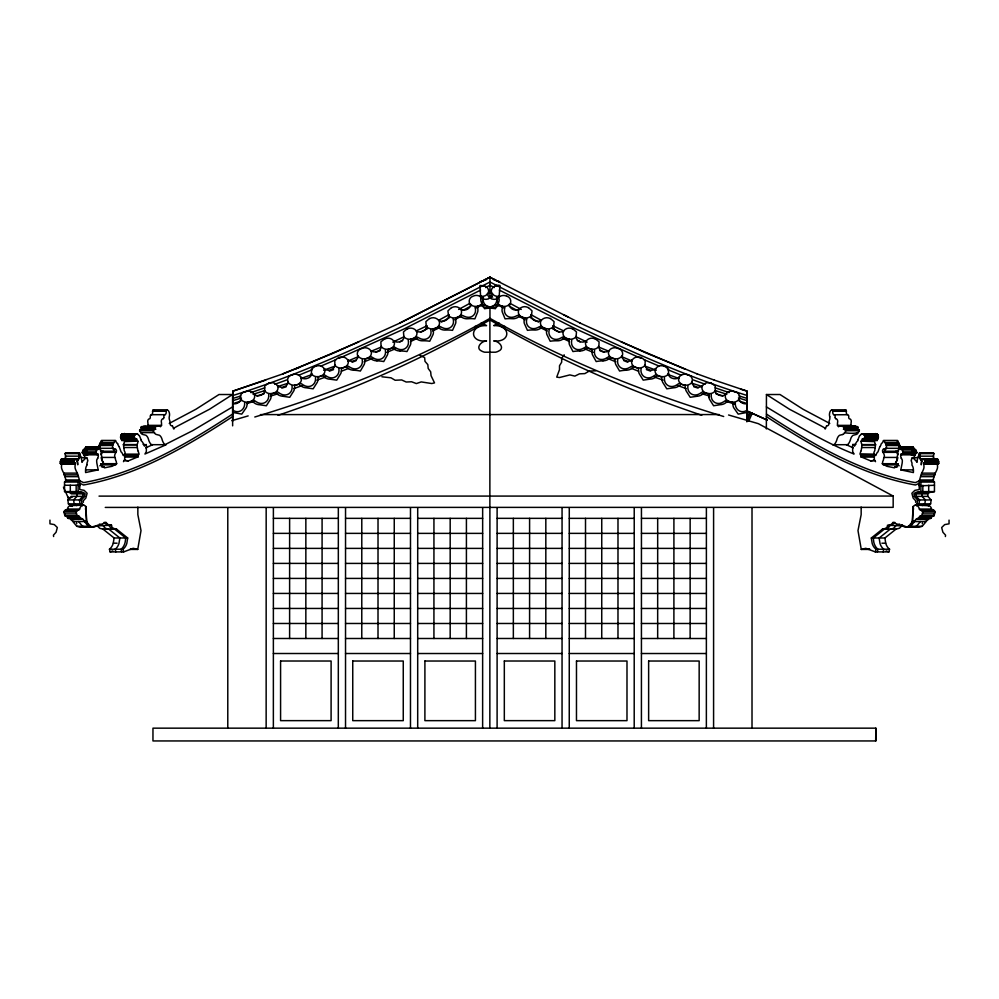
<?xml version="1.0" encoding="UTF-8"?>
<svg xmlns="http://www.w3.org/2000/svg" width="999" height="999" viewBox="0 0 999 999"><rect width="100%" height="100%" fill="white"/><g stroke="black" fill="none" stroke-linecap="round" stroke-linejoin="round"><path stroke-width="1.5" d="M137.85 507.105L137.85 514.635L141.009 530.606L137.725 549.425L129.92 549.413M266.146 728.146L266.171 507.679M273.364 728.146L273.389 507.654M289.61 638.486L289.623 518.344M305.844 638.498L305.856 518.344M322.078 638.498L322.09 518.356M338.311 728.159L338.336 507.654M345.529 728.159L345.542 507.654M361.775 638.498L361.788 518.356M378.009 638.498L378.022 518.356M394.243 638.498L394.255 518.356M410.477 728.159L410.489 507.667M417.694 728.159L417.707 507.667M433.928 638.498L433.941 518.356M450.174 638.498L450.174 518.356M466.408 638.511L466.421 518.356M482.629 728.171L482.654 507.667M489.847 728.171L489.897 507.679M497.102 728.146L497.115 507.654M513.349 638.486L513.349 518.344M529.582 638.498L529.595 518.344M545.816 638.498L545.829 518.356M562.05 728.159L562.062 507.654M569.255 728.159L569.28 507.654M585.501 638.498L585.514 518.356M601.735 638.498L601.748 518.356M617.981 638.498L617.994 518.356M634.203 728.159L634.228 507.667M641.42 728.159L641.445 507.667M657.667 638.498L657.679 518.356M673.9 638.498L673.913 518.356M690.134 638.511L690.147 518.356M706.368 728.171L706.393 507.667M713.586 728.171L713.598 507.692M747.04 421.628L747.04 391.121L714.223 380.082M739.135 401.049L747.152 403.584L747.165 412.387A10.14 10.14 0 0 1 744.892 412.849L738.199 414.11L733.815 407.867A6.356 6.356 0 0 1 733.029 405.519L732.617 402.535L729.307 401.536A7.005 7.005 0 0 1 728.308 401.074L726.46 402.197A9.241 9.241 0 0 1 720.366 404.682L713.611 405.769L709.565 399.363A6.269 6.269 0 0 1 708.903 396.99M861.163 507.117L861.163 514.647L857.991 530.619L861.275 549.438L869.08 549.425M766.358 428.933L766.445 394.53L780.007 394.518L803.084 409.265L829.769 423.426M895.978 466.783A2.76 1.961 90 0 0 894.904 466.72L894.742 466.87A1.898 1.336 90 0 0 894.629 467.857L886.825 466.296L882.317 463.698A4.558 3.222 90 0 0 882.654 461.875A4.446 3.147 90 0 1 883.253 460.452A3.721 2.635 90 0 0 883.566 458.841L884.053 457.43A3.322 2.348 90 0 0 884.377 455.644A6.419 4.545 90 0 0 882.941 452.347M899.187 465.821L896.041 463.698L882.317 463.698M928.071 505.581L930.606 503.871L931.143 499.95L917.582 499.95L914.335 496.403L914.16 493.868L915.484 492.582L920.878 491.62L920.916 482.055L919.267 480.869L915.346 482.629C860.838 472.814 812.274 443.906 766.47 414.11M922.851 485.277L922.826 491.62L917.432 492.582L916.108 493.868L916.295 496.403L919.53 499.95L918.993 503.871L916.458 505.581M928.708 485.277L928.683 491.608L923.288 492.582L921.965 493.868L922.139 496.391L925.386 499.95L924.849 503.871L922.302 505.581M915.484 492.582L929.045 492.569L934.44 491.608L934.477 482.055L932.766 480.856L919.267 480.869L919.242 489.572L914.884 490.347L911.875 493.269L913.136 498.014L915.783 500.899L915.584 502.285M949.05 520.117L949.038 523.826L944.679 524.612L941.657 527.534L942.919 532.267L945.566 535.164L945.379 536.55M232.642 425.849L232.567 394.518L219.006 394.518L195.916 409.253L169.243 423.414M74.65 463.898L60.315 463.399A3.222 2.273 -90 0 1 60.315 461.85L61.176 459.34L76.973 459.64A1.286 0.912 -90 0 1 77.135 461.126L77.735 464.797L77.635 462.15A1.374 0.974 -90 0 1 77.41 461.426M74.363 463.948L73.876 463.399A3.222 2.273 -90 0 1 73.876 461.863L74.738 459.34L76.311 459.128M136.638 438.861L137.912 441.633A5.707 4.033 -90 0 1 137.05 444.592L137.387 447.939A7.305 5.17 -90 0 1 137.725 450.337L137.775 450.624M347.802 359.865A5.132 5.132 0 0 1 345.529 366.658L345.492 366.783A6.906 6.906 0 0 1 344.505 367.257L341.546 368.319L341.321 371.316A6.256 6.256 0 0 1 340.696 373.701L336.75 380.132L329.982 379.195A9.278 9.278 0 0 1 323.813 376.735M862.512 438.811A1.548 1.086 90 0 1 863.323 439.023L863.286 439.26A1.898 1.349 90 0 0 863.074 440.184L863.648 440.522L864.235 438.436L877.796 438.436L878.346 435.726L877.309 433.991L861.525 434.066L859.59 435.789M879.707 447.015L878.258 451.036A2.173 1.536 90 0 1 877.247 452.485L876.223 454.258M80.132 454.17A2.01 1.424 -90 0 0 79.833 453.321L65.709 452.984L65.072 453.871A5.07 3.584 -90 0 0 65.472 455.469L65.559 456.156A3.322 2.348 -90 0 0 65.41 456.905L64.735 460.114M79.52 452.997L78.634 453.883A5.07 3.584 -90 0 0 79.033 455.469L79.121 456.168A3.322 2.348 -90 0 0 78.971 456.905L78.933 457.18M82.03 462.125L82.03 461.925A3.696 2.61 -90 0 0 81.718 460.152L81.556 459.478A4.933 3.484 -90 0 0 81.069 457.242A9.59 6.781 -90 0 0 80.107 455.207L80.157 454.982M98.252 449.375L84.028 449.338A1.923 1.361 -90 0 0 83.292 449.925A2.148 1.511 -90 0 0 82.929 450.899L82.717 451.286A1.948 1.374 -90 0 0 82.368 452.185L83.766 454.995L84.553 454.22M78.896 457.455L78.909 458.179A1.698 1.199 -90 0 0 78.896 458.703L78.097 460.102M475.049 307.38C477.397 314.285 471.166 319.605 464.423 316.358A6.518 6.518 0 0 1 463.336 315.809L461.038 314.96M63.449 487.162L68.656 498.738L67.857 496.878M77.398 461.263L77.947 460.139M656.143 376.735A9.278 9.278 0 0 1 649.974 379.133L643.206 380.132L639.248 373.701A6.256 6.256 0 0 1 638.623 371.316L638.411 368.319L635.451 367.257A6.906 6.906 0 0 1 634.465 366.77L634.39 366.733A5.132 5.132 0 0 1 632.155 359.865M934.265 460.127L933.59 456.918A3.322 2.348 90 0 0 933.453 456.168L933.528 455.482A5.07 3.584 90 0 0 933.94 453.883L933.303 452.997L919.167 453.334A2.01 1.424 90 0 0 918.868 454.183M907.454 527.235L910.626 526.273L912.574 521.553L913.236 506.443L917.032 503.871L930.606 503.871M861.525 434.066L874.812 433.766M875.087 434.066L877.134 434.028M916.67 452.984L916.632 452.197A1.948 1.374 90 0 0 916.295 451.298L916.071 450.924A2.148 1.511 90 0 0 915.708 449.937A1.923 1.361 90 0 0 914.984 449.35L900.748 449.388A2.035 1.436 90 0 1 902.497 450.924L902.596 451.136A1.923 1.361 90 0 1 903.021 451.948A2.135 1.511 90 0 1 903.108 452.997L901.485 454.97L900.886 454.233L915.346 454.133L916.67 452.984L903.108 452.997M136.488 438.798A1.548 1.086 -90 0 0 135.677 439.011L135.714 439.248A1.898 1.349 -90 0 1 135.926 440.172L135.352 440.509L134.765 438.424L121.204 438.424L120.554 437.175L121.141 435.364L134.84 435.202L134.99 434.178M134.765 438.424L134.191 436.101M876.26 454.495L875.898 455.407L875.087 455.144A7.193 5.082 90 0 1 874.425 454.383L874.175 454.195A2.023 1.436 90 0 0 874.025 455.806M123.014 549.213A12.325 8.716 -90 0 0 126.786 543.568L127.685 537.986L116.608 529.17L113.411 528.371L111.638 526.685A1.811 1.286 -90 0 1 111.501 525.849L111.563 525.224L97.939 525.849A1.811 1.286 -90 0 0 98.077 526.685L99.838 528.359L103.047 529.17L114.111 537.986L113.187 543.543A12.325 8.716 -90 0 1 109.453 549.213L110.115 551.898L123.676 551.898L133.217 548.301L137.725 549.425M914.46 454.233L915.109 454.995L915.346 454.133M861.275 549.438L865.783 548.314L875.324 551.91L875.986 549.225A12.325 8.716 90 0 1 872.214 543.581L871.315 537.999L882.392 529.183L885.589 528.384L887.362 526.698A1.811 1.286 90 0 0 887.499 525.861L891.57 524.25L892.969 522.489L905.506 527.235L919.068 527.235L922.239 526.273L926.198 521.528L912.212 521.578L913.236 506.443L913.498 509.453M163.824 417.607L163.936 415.684M453.121 318.881C455.207 325.849 448.826 330.994 442.17 327.585A6.431 6.431 0 0 1 441.108 326.998L438.836 326.086M72.203 506.418L68.394 503.858L67.857 499.925L81.419 499.937L84.665 496.391L84.853 493.856L83.516 492.569L78.122 491.595L64.56 491.595L64.523 482.042L66.234 480.844L79.733 480.856L83.666 482.617C138.162 472.802 186.726 443.906 232.542 414.098M842.644 434.49A3.934 2.772 90 0 0 844.18 433.379L844.542 432.642A2.51 1.773 90 0 0 845.529 431.468L845.866 430.132L844.679 429.558A5.107 3.609 90 0 0 843.83 429.108L843.643 428.359A1.424 0.999 90 0 0 844.118 428.171M844.542 432.642C846.665 433.279 862.799 434.652 858.253 429.558A5.107 3.621 90 0 0 857.617 429.195L843.83 429.108M138.324 455.057L138.024 456.818L124.45 456.818L125.25 453.821A5.27 3.721 -90 0 0 124.363 450.899L124.151 450.324A7.305 5.17 -90 0 0 123.826 447.927L123.476 444.58A5.707 4.033 -90 0 0 124.338 441.633L137.937 441.108M124.875 454.97L138.449 454.97L138.811 453.833A5.27 3.721 -90 0 0 137.924 450.899M937.199 462.962L937.487 465.821A4.758 3.372 90 0 1 937.025 469.38A20.517 14.51 90 0 1 935.214 473.139L932.766 480.856M122.777 454.245L121.766 452.472A2.173 1.536 -90 0 1 120.754 451.024L119.293 447.003M861.225 450.636L861.275 450.349A7.305 5.17 90 0 1 861.613 447.952L861.962 444.592A5.707 4.033 90 0 1 861.101 441.645L862.362 438.861M860.676 455.069L860.988 456.83L874.55 456.83L873.763 453.833A5.27 3.721 90 0 1 874.637 450.911L874.849 450.337A7.305 5.17 90 0 1 875.174 447.939L875.524 444.592A5.707 4.033 90 0 1 874.662 441.645L861.063 441.121M85.502 509.44L85.764 506.418L81.968 503.858L68.394 503.858M924.35 463.911L925.124 463.411A3.222 2.273 90 0 0 925.124 461.875L924.262 459.353L922.04 459.652A1.286 0.912 90 0 0 921.877 461.138L921.278 464.81L921.365 462.162A1.374 0.974 90 0 0 921.59 461.438M924.637 463.961L938.685 463.411A3.222 2.273 90 0 0 938.698 461.875L937.824 459.353L922.689 459.153M117.532 443.544A9.028 6.381 -90 0 1 116.309 442.307L115.659 440.547L114.922 440.684A4.433 3.134 -90 0 0 114.336 442.445A3.147 2.223 -90 0 0 113.362 443.419L112.712 445.454L99.188 445.542L99.8 443.419A3.147 2.223 -90 0 1 100.774 442.445A4.433 3.134 -90 0 1 101.349 440.671L102.422 441.308M122.115 438.998L122.153 439.235A1.898 1.349 -90 0 1 122.353 440.172L121.791 440.497L121.204 438.424M430.769 329.807C432.579 336.838 426.049 341.795 419.493 338.224A6.344 6.344 0 0 1 418.456 337.612L416.221 336.638M496.528 297.265C498.289 304.308 491.733 309.228 485.202 305.619A6.319 6.319 0 0 1 484.153 305.007L481.93 304.021M876.885 439.011L876.86 439.248A1.898 1.349 90 0 0 876.647 440.184L877.209 440.509L877.796 438.436M924.038 463.461L923.725 462.799L923.913 465.821A4.758 3.372 90 0 1 923.463 469.38A20.517 14.51 90 0 1 921.64 473.139L919.267 480.869M920.067 457.205L920.029 456.918A3.322 2.348 90 0 0 919.879 456.181L919.967 455.482A5.07 3.584 90 0 0 920.366 453.896L919.48 453.009M874.187 459.29L874.4 458.291M408.229 340.135C409.902 347.19 403.309 352.06 396.803 348.401A6.294 6.294 0 0 1 395.766 347.777L393.556 346.778M864.235 438.436L864.572 437.487L878.483 436.95M84.028 449.325A1.961 1.386 -90 0 1 84.59 449.338L84.728 449.063A1.586 1.124 -90 0 1 84.903 448.526L84.99 448.376A1.424 1.011 -90 0 1 85.34 448.052L85.939 447.827A2.535 1.798 -90 0 1 86.076 446.803L99.6 446.94A2.572 1.811 -90 0 0 99.513 447.977L85.34 448.052M917.032 503.871L917.582 499.95M922.302 523.838L922.502 522.452M912.487 521.603A8.729 6.169 90 0 0 916.083 519.33A3.671 2.597 90 0 1 917.906 518.518L920.067 516.183L921.627 515.959L922.764 512.062L921.553 510.289A2.96 2.098 90 0 1 919.38 509.078A4.87 3.447 90 0 0 916.57 505.619M920.067 516.183L933.828 515.959L934.964 512.062L933.753 510.289A2.96 2.098 90 0 1 931.58 509.065A4.87 3.447 90 0 0 928.77 505.606M61.801 462.949L61.526 465.809A4.758 3.372 -90 0 0 61.975 469.368A20.517 14.51 -90 0 0 63.786 473.126L66.234 480.844M74.962 463.449L75.275 462.787L75.087 465.809A4.758 3.372 -90 0 0 75.537 469.368A20.517 14.51 -90 0 0 77.36 473.126L79.733 480.856L79.758 489.56L84.116 490.334L87.125 493.256L85.864 498.002L83.217 500.886L83.416 502.272M385.364 350.174C386.8 357.255 380.095 361.975 373.676 358.179A6.219 6.219 0 0 1 372.664 357.53L370.479 356.481M83.666 454.108L98.114 454.22L97.34 454.995L96.541 453.196L82.767 453.184M139.41 435.776L137.475 434.053L121.691 433.978L121.141 435.364M911.475 461.638A3.509 2.485 90 0 1 912 464.273L911.975 464.572A1.249 0.887 90 0 0 912 465.172L912.574 466.158A6.231 4.408 90 0 1 913.261 468.269A13.349 9.441 90 0 1 913.386 472.564L900.811 469.88L901.897 464.473A11.713 8.279 90 0 0 902.322 460.377A3.709 2.622 90 0 0 901.385 458.416M362.25 359.69C363.511 366.795 356.718 371.391 350.374 367.495A6.156 6.156 0 0 1 349.375 366.833L347.227 365.746M900.374 446.99L899.812 445.566L886.3 445.467L885.638 443.431A3.147 2.223 90 0 0 884.664 442.457A4.433 3.134 90 0 0 884.09 440.684L883.341 440.559L882.704 442.32A9.028 6.381 90 0 1 881.468 443.556A3.534 2.498 90 0 0 880.781 445.354L879.732 446.828M338.911 368.806C339.997 375.924 333.129 380.407 326.848 376.398A6.094 6.094 0 0 1 325.861 375.724L323.738 374.6M843.418 429.308L856.992 429.308L857.442 428.309A1.486 1.049 90 0 0 857.841 428.009L857.504 426.91L842.132 426.386A9.091 6.431 90 0 0 840.134 426.136A1.936 1.374 90 0 0 839.397 426.086L839.123 426.211A2.285 1.623 90 0 0 838.573 426.773L837.487 425.374A10.402 7.355 90 0 1 837.599 422.377A2.81 1.986 90 0 0 837.387 419.942L837.162 419.568A2.273 1.611 90 0 0 836.5 419.006L835.676 418.718M134.178 435.889L134.84 435.202M268.669 394.455C269.643 401.586 262.737 406.006 256.493 401.923A6.056 6.056 0 0 1 255.519 401.236L253.409 400.087M270.916 394.842L271.054 396.99A6.269 6.269 0 0 1 270.392 399.363L266.346 405.769L259.59 404.757A9.241 9.241 0 0 1 253.459 402.235L251.636 401.074A7.005 7.005 0 0 1 250.637 401.523L249.088 401.973A7.63 7.63 0 0 1 247.665 402.235L246.915 405.519A6.356 6.356 0 0 1 246.129 407.867L241.758 414.11L235.065 412.849A10.14 10.14 0 0 1 232.779 412.387M292.07 385.989C293.044 393.107 286.126 397.527 279.895 393.456A6.056 6.056 0 0 1 278.921 392.769L276.81 391.62M315.472 377.522C316.446 384.64 309.528 389.061 303.296 384.99A6.056 6.056 0 0 1 302.322 384.29L300.212 383.154M154.882 428.159A1.424 0.999 -90 0 0 155.369 428.346L155.582 429.308L142.02 429.295L141.558 428.296A1.486 1.049 -90 0 1 141.159 427.997L141.496 426.898L156.868 426.373A9.091 6.431 -90 0 1 158.878 426.123A1.936 1.374 -90 0 1 159.603 426.073L159.877 426.198A2.285 1.623 -90 0 1 160.427 426.76L161.513 425.374A10.402 7.355 -90 0 0 161.413 422.365A2.81 1.986 -90 0 1 161.613 419.93L161.838 419.555A2.273 1.611 -90 0 1 162.5 418.993L163.324 418.718M141.159 427.997L154.733 427.997L155.057 426.898M141.084 440.059L141.196 440.784A9.54 6.743 -90 0 1 142.233 441.77L143.644 443.981A10.852 7.68 -90 0 1 144.443 446.141L144.88 445.342A2.535 1.798 -90 0 1 145.629 444.805L143.094 444.418M877.272 551.91L877.934 549.225A12.45 8.804 90 0 1 873.813 542.32L873.276 537.999L884.34 529.183L887.549 528.384L889.31 526.698A1.811 1.286 90 0 0 889.447 525.861L894.53 523.201M883.128 551.91L883.79 549.225A12.325 8.716 90 0 1 880.032 543.581L879.132 537.999L890.196 529.183L893.393 528.384L895.166 526.698A1.811 1.286 90 0 0 895.304 525.861L899.624 524.063M875.324 551.91L888.885 551.91L889.547 549.225A12.325 8.716 90 0 1 885.788 543.581L884.889 537.999L895.953 529.183L899.487 528.209L900.923 526.698A1.811 1.286 90 0 0 901.061 525.861L887.437 525.237M917.282 460.164L917.444 459.503A4.933 3.484 90 0 1 917.944 457.255A9.59 6.781 90 0 1 918.893 455.219L918.855 454.995M859.49 435.901L857.916 439.772M244.668 402.897C245.192 409.54 238.798 414.298 232.779 410.177M141.496 426.898L156.868 426.373M163.799 417.819L163.499 418.531M270.916 394.842L271.628 393.693L274.038 393.057A7.005 7.005 0 0 0 275.037 392.607L276.898 393.718M100.412 450.661A3.197 2.26 -90 0 0 100.961 451.236L114.523 451.236A8.766 6.206 -90 0 0 114.373 449.375L114.373 448.876A1.961 1.386 -90 0 1 116.084 449.775L116.184 449.937A1.623 1.149 -90 0 1 116.521 451.011L116.059 452.335A6.419 4.545 -90 0 0 114.635 455.631A3.322 2.348 -90 0 0 114.947 457.417L115.434 458.828A3.721 2.635 -90 0 0 115.759 460.439A4.446 3.147 -90 0 1 116.346 461.863A4.558 3.222 -90 0 0 116.683 463.686L102.959 463.686L99.813 465.809M843.943 426.91L844.28 428.009L857.841 428.009M864.672 437.462L864.809 436.113M86.513 521.59A8.729 6.169 -90 0 1 82.917 519.318A3.671 2.597 -90 0 0 81.094 518.506L78.933 516.158L65.172 515.946L64.036 512.05L65.247 510.277A2.96 2.098 -90 0 0 67.42 509.053A4.87 3.447 -90 0 1 70.23 505.594M78.933 516.158L77.373 515.946L76.511 513.911L76.236 512.05L77.447 510.277A2.96 2.098 -90 0 0 79.62 509.065A4.87 3.447 -90 0 1 82.43 505.606M101.236 454.87A6.419 4.545 -90 0 1 102.497 452.322L102.959 450.999M87.825 454.882L84.141 454.545M899.812 445.566L899.262 444.093L885.701 444.105M96.229 453.209L95.892 452.984A2.135 1.511 -90 0 1 95.979 451.935A1.923 1.361 -90 0 1 96.404 451.123L96.503 450.911A2.035 1.436 -90 0 1 98.264 449.313M924.687 521.603A8.729 6.169 90 0 0 928.283 519.33A3.671 2.597 90 0 1 930.106 518.518L932.267 516.171M746.728 418.544L749.6 412.137L767.294 420.055M746.777 421.628L750.811 412.649M748.775 420.966L752.235 413.274M668.518 373.514L668.431 368.993L664.323 366.071M691.92 381.993L692.419 379.183L690.908 376.261M715.309 390.459L715.234 385.939L711.113 383.004M387.799 349.887L387.899 352.597A6.194 6.194 0 0 1 387.387 354.995L383.753 361.563A34.94 34.94 0 0 0 376.948 360.864M89.685 447.964L85.939 447.827M151.673 414.71A2.647 1.873 -90 0 0 152.522 411.288L153.259 409.815L166.833 409.815A4.208 2.972 -90 0 1 168.619 411.089A5.382 3.796 -90 0 1 169.293 416.633A4.308 3.047 -90 0 0 169.443 419.73A5.744 4.058 -90 0 1 170.005 423.064A5.732 4.058 -90 0 0 170.404 424.95A2.972 2.098 -90 0 0 172.253 425.736M164.136 415.284L164.46 414.91A1.686 1.199 -90 0 1 165.097 414.697A2.635 1.861 -90 0 0 166.084 411.288L166.833 409.815M145.717 447.864L152.647 444.717L151.386 444.68A10.589 7.492 -90 0 1 149.55 442.17A11.214 7.93 -90 0 1 148.514 439.435A7.542 5.332 -90 0 0 145.929 435.264L142.795 434.465A3.934 2.772 -90 0 1 141.259 433.366L139.623 430.706L140.759 429.545A5.107 3.621 -90 0 1 141.383 429.183L155.582 429.308M232.592 406.905L192.682 430.656L164.947 444.692A10.589 7.492 -90 0 1 163.112 442.17A11.214 7.93 -90 0 1 162.075 439.448A7.542 5.332 -90 0 0 159.49 435.277L156.356 434.465A3.934 2.772 -90 0 1 154.82 433.366L154.458 432.629A2.51 1.773 -90 0 1 153.471 431.456L153.134 430.119L154.321 429.545A5.107 3.609 -90 0 1 155.17 429.108M645.129 364.847L645.117 360.327L641.046 357.355M387.799 349.887L390.934 348.401A6.768 6.768 0 0 0 391.883 347.877L391.958 347.827A5.082 5.082 0 0 0 393.781 340.896M147.565 426.123L147.952 425.362A10.402 7.355 -90 0 0 147.84 422.365A2.81 1.986 -90 0 1 148.052 419.917L148.277 419.555A2.273 1.598 -90 0 1 149.038 418.943L149.226 418.918A1.424 1.011 -90 0 0 149.925 418.519L150.15 418.106A1.761 1.249 -90 0 0 150.275 417.17L150.25 416.158A1.961 1.386 -90 0 1 150.624 415.184A1.698 1.199 -90 0 1 151.448 414.697L151.648 414.647M400.162 351.011A35.027 35.027 0 0 1 406.98 351.561L410.414 344.917A6.156 6.156 0 0 0 410.839 342.507L410.814 339.498L413.623 338.299A6.718 6.718 0 0 0 414.573 337.762L416.546 338.736M84.565 458.891L84.153 459.752A1.511 1.074 -90 0 1 83.616 460.152L82.03 461.925M896.777 440.796L897.651 440.684A4.433 3.134 90 0 1 898.238 442.457A3.147 2.223 90 0 1 899.2 443.431L899.262 444.093M576.123 336.426L576.473 331.905L572.664 328.708M553.658 326.149L554.095 321.641L550.337 318.394M124.201 433.753L124.9 433.566L121.866 434.016M531.443 315.347L532.042 310.851L528.409 307.505M499.587 296.228L498.801 297.477L499.163 299.613A6.144 6.144 0 0 1 498.763 302.035L495.417 308.703A35.065 35.065 0 0 0 488.586 308.204A9.503 9.503 0 0 1 482.205 306.156L480.269 305.145A6.731 6.731 0 0 1 479.32 305.669L479.158 305.731A7.243 7.243 0 0 1 477.822 306.231L477.872 309.578A6.094 6.094 0 0 1 477.659 312L474.875 318.856A35.165 35.165 0 0 0 468.007 318.743A9.678 9.678 0 0 1 461.488 317.058M855.918 444.43L852.784 444.592A2.485 1.761 90 0 0 852.622 445.779L852.671 451.573L854.058 454.033C823.126 441.77 794.779 424.088 766.408 406.918M912.599 447.327A3.971 2.81 90 0 1 912.811 446.978L899.4 446.953A2.572 1.811 90 0 1 899.5 447.989L913.673 448.064A1.424 1.011 90 0 1 914.01 448.389M564.185 354.807L561.675 358.316L561.675 362.15L559.502 365.759L559.515 369.593L556.73 377.123L559.515 377.522L569.867 374.912L574.875 376.099L579.457 373.851L584.84 373.601L589.16 371.104L595.679 370.804M112.712 445.454L112.462 447.452A5.607 3.959 -90 0 0 113.287 448.301A4.046 2.86 -90 0 0 113.399 449.338M905.506 527.235L908.678 526.286L912.574 521.553M910.626 526.273L914.584 521.528M920.441 521.528L916.483 526.273L913.311 527.235M384.777 338.723L380.869 341.845L381.069 346.353A6.931 6.931 0 0 0 388.211 349.101M124.6 433.891L137.475 434.053M116.683 463.686L112.175 466.283L104.371 467.844A1.898 1.336 -90 0 0 104.258 466.858L104.096 466.708A2.76 1.961 -90 0 0 103.022 466.77A5.657 3.996 -90 0 1 100.911 464.585L101.124 463.886A13.961 9.865 -90 0 0 102.909 464.06L103.671 463.436A8.179 5.782 -90 0 0 101.923 460.601L101.361 458.404A4.271 3.022 -90 0 0 101.623 456.118A6.718 4.745 -90 0 0 100.862 453.558A2.922 2.06 -90 0 0 100.499 449.725A3.971 2.81 -90 0 0 99.75 446.965L99.6 446.94M362.075 348.464A7.005 7.005 0 0 1 370.829 350.624A5.107 5.107 0 0 1 368.818 357.442L368.781 357.555A6.843 6.843 0 0 1 367.807 358.042L364.872 359.153L364.722 362.162A6.219 6.219 0 0 1 364.16 364.548L360.364 371.054A34.853 34.853 0 0 0 353.584 370.229M84.64 458.778L84.815 458.616A5.22 3.684 -90 0 1 85.889 458.504L86.226 458.391A1.436 1.011 -90 0 0 86.676 457.779M67.857 499.925L70.292 497.265M289.048 376.261L287.537 379.183L288.037 381.993M856.63 432.754L858.104 432.642L857.754 433.379A3.934 2.772 90 0 1 856.205 434.49L853.084 435.302A7.542 5.332 90 0 0 850.511 439.46A11.214 7.93 90 0 1 849.45 442.182A10.589 7.492 90 0 1 847.614 444.705L846.353 444.73L853.283 447.877M99.188 445.542L98.626 446.965M451.635 307.68A7.118 7.118 0 0 1 460.601 309.141A5.02 5.02 0 0 1 459.54 316.109L459.465 316.159A6.531 6.531 0 0 1 458.566 316.745L455.669 318.144L455.856 321.141A6.119 6.119 0 0 1 455.569 323.564L452.522 330.344A35.14 35.14 0 0 0 445.666 330.057A9.603 9.603 0 0 1 439.21 328.196M914.16 493.868L927.721 493.868L929.045 492.569M703.059 393.718L704.919 392.607A7.005 7.005 0 0 0 705.918 393.057L706.917 393.369A7.567 7.567 0 0 0 708.328 393.693L709.028 394.842M438.711 320.217A5.045 5.045 0 0 1 437.287 327.185L437.225 327.26A6.618 6.618 0 0 1 436.301 327.809L433.341 329.146L433.416 332.143A6.144 6.144 0 0 1 433.029 334.565L429.732 341.246A35.077 35.077 0 0 0 422.902 340.796A9.528 9.528 0 0 1 416.508 338.773M289.048 376.261L292.232 374.538M656.106 376.698L657.979 375.599A6.968 6.968 0 0 0 658.965 376.061L660.114 376.423A7.567 7.567 0 0 0 661.525 376.748L662.1 380.057A6.269 6.269 0 0 0 662.762 382.43L666.808 388.823L673.563 387.812A9.241 9.241 0 0 0 679.695 385.289L681.518 384.128A7.005 7.005 0 0 0 682.517 384.59L683.516 384.902A7.567 7.567 0 0 0 684.927 385.214L685.501 388.524A6.269 6.269 0 0 0 686.163 390.896L690.209 397.29L696.965 396.278M632.567 367.844L634.465 366.77M563.411 338.736L565.384 337.762A6.718 6.718 0 0 0 566.333 338.299L567.469 338.761A7.418 7.418 0 0 0 568.856 339.173L569.118 342.507A6.156 6.156 0 0 0 569.542 344.917L572.964 351.561A35.027 35.027 0 0 1 579.795 351.011M323.851 376.698L321.978 375.599A6.968 6.968 0 0 1 320.979 376.061L318.107 377.06L317.844 380.057A6.269 6.269 0 0 1 317.183 382.43L313.137 388.823L306.393 387.812A9.241 9.241 0 0 1 300.249 385.289L298.439 384.14A7.005 7.005 0 0 1 297.44 384.59L294.705 385.527L294.455 388.524A6.269 6.269 0 0 1 293.781 390.896L289.735 397.29L282.992 396.278M936.25 459.14L935.601 459.64A1.286 0.912 90 0 0 935.401 460.102M499.2 323.089L493.743 325.612C511.201 324.925 511.051 342.919 493.743 340.909C499.188 341.059 505.506 348.426 498.226 351.286A11.051 11.051 0 0 1 495.529 352.21L484.777 352.21A11.051 11.051 0 0 1 482.08 351.286C474.8 348.426 481.118 341.059 486.563 340.909C469.255 342.919 469.118 324.925 486.563 325.612L481.118 323.089M540.721 328.172L542.145 327.247M64.523 482.042L78.084 482.042L79.733 480.856M232.567 394.518L209.478 409.265L177.635 426.011L174.276 427.909L173.876 429.046A2.273 1.611 -90 0 1 173.414 428.359L172.627 426.148A2.897 2.048 -90 0 0 172.253 425.711M232.617 416.595C186.751 446.416 138.087 475.224 83.529 484.99L79.92 483.341M862.287 433.966L863.935 434.09M852.609 426.261L852.959 426.086A1.936 1.374 90 0 1 853.695 426.136A9.091 6.431 90 0 1 855.693 426.373L857.504 426.91M489.91 319.93C423.052 359.328 351.498 390.497 278.034 415.297M100.549 445.554L98.926 445.691M268.831 383.004L264.723 385.939L264.635 390.459M439.572 319.792L449.1 314.623M458.641 309.44L469.53 303.534M487.237 293.918L489.96 292.445L492.682 293.918M441.271 322.14L449.388 317.732M462.912 310.389L471.029 305.981M454.67 319.755L461.463 316.071M476.386 307.967L481.818 305.02M723.688 416.508C642.682 391.995 563.761 359.927 489.96 318.369C415.721 360.202 336.288 392.382 254.782 417.008M498.601 281.718L489.96 277.185L399.937 323.052L333.654 353.034L282.804 373.876L299.75 367.245M485.601 287.55L489.96 285.264L494.318 287.55M488.099 278.159L489.96 277.185L489.96 298.152M489.91 277.272L399.637 323.114M480.606 290.085L404.008 328.983L338.986 358.391M135.077 434.078L136.713 433.953M392.794 342.133L403.796 336.875M427.185 325.711L416.183 330.956A6.856 6.856 0 0 0 423.014 331.193M399.862 341.908L402.622 340.597M420.567 332.018L427.46 328.733M410.527 341.546L417.457 338.236M432.717 330.944L439.647 327.635M458.566 316.745L457.28 317.332A7.318 7.318 0 0 1 455.931 317.794M919.08 483.354L915.484 485.002C860.913 475.237 812.249 446.428 766.383 416.608M358.891 341.858L294.967 369.168M68.644 498.626L72.49 496.89M320.642 366.208L336.163 359.603M436.301 327.809L434.99 328.371A7.38 7.38 0 0 1 433.616 328.808M347.827 361.051L357.667 356.918M371.728 351.036L381.581 346.915M352.048 362.337L356.281 360.564M376.036 352.297L380.257 350.524M348.501 368.419L341.371 371.253M364.086 361.888L372.59 358.329M386.763 352.397L395.267 348.826M123.776 460.427L128.384 460.851L138.024 456.818M298.489 375.349L312.337 369.63M412.475 338.761L413.623 338.299M451.536 307.505L447.914 310.851L448.514 315.347M747.165 410.177C741.146 414.298 734.752 409.54 735.276 402.897M92.944 526.685L98.002 525.224M390.934 348.401L389.647 348.888A7.468 7.468 0 0 1 388.261 349.263M91.546 527.222L88.374 526.261L86.426 521.54L85.764 506.418L86.788 521.553L72.802 521.515L76.761 526.261L79.932 527.222L93.494 527.222L106.031 522.477L107.992 524.55L111.563 525.224M110.115 551.898L112.837 550.874M477.822 306.231L479.32 305.669M300.761 378.609L312.2 374.438M323.626 370.254L335.065 366.084M329.27 371.191L333.566 369.618M293.843 388.599L302.485 385.452M316.883 380.194L325.524 377.035M283.104 373.813L232.779 391.171L232.792 421.054M274.75 384.303L286.463 380.057M429.62 318.394L425.861 321.641L426.298 326.149M919.267 485.851L934.465 485.277M367.807 358.042L366.571 358.479A7.505 7.505 0 0 1 365.172 358.841M407.292 328.708L403.471 331.905L403.821 336.426M265.722 380.119L232.779 391.171L232.779 395.829M250.836 392.632L264.747 387.849M119.268 446.815L118.232 445.342A3.534 2.498 -90 0 0 117.532 443.544M344.505 367.257L343.269 367.669A7.542 7.542 0 0 1 341.858 368.007M320.979 376.061L319.842 376.423A7.567 7.567 0 0 1 318.419 376.748M232.779 400.699L241.483 397.952M253.084 394.293L264.685 390.634M277.734 386.513L287.887 383.304M240.809 401.099L233.004 403.671A7.093 7.093 0 0 0 236.788 403.409M256.905 396.016L264.223 393.706M281.793 388.161L286.189 386.775M246.94 403.546L254.283 401.236M270.417 396.141L277.759 393.818M297.44 384.59L296.441 384.902A7.567 7.567 0 0 1 295.03 385.214M274.038 393.057L273.039 393.369A7.567 7.567 0 0 1 271.628 393.693M480.132 281.718L485.964 279.945L485.027 279.445L485.027 280.232M232.779 395.542C295.304 376.173 355.132 349.076 413.998 320.729L489.96 282.043L565.933 320.716C624.8 349.051 684.627 376.136 747.152 395.492M232.779 398.451L240.909 395.991M231.805 420.679L248.177 415.896M338.911 357.355L334.84 360.327L334.815 364.847M315.634 366.071L311.526 368.993L311.438 373.514M679.745 383.154L677.634 384.29A6.056 6.056 0 0 1 676.66 384.99C670.416 389.061 663.511 384.64 664.485 377.522M703.134 391.62L701.023 392.769A6.056 6.056 0 0 1 700.062 393.456C693.818 397.527 686.912 393.107 687.874 385.989M726.535 400.087L724.425 401.236A6.056 6.056 0 0 1 723.451 401.923C717.22 406.006 710.301 401.586 711.276 394.455M656.218 374.6L654.083 375.724A6.094 6.094 0 0 1 653.109 376.398C646.828 380.419 639.959 375.924 641.033 368.806M247.665 402.235L250.637 401.536M747.165 403.608L746.94 403.671A7.093 7.093 0 0 1 743.169 403.409M632.729 365.746L630.581 366.833A6.156 6.156 0 0 1 629.582 367.495C623.226 371.391 616.445 366.795 617.707 359.69M842.644 434.478L839.522 435.302A7.542 5.332 90 0 0 836.95 439.46A11.214 7.93 90 0 1 835.888 442.182A10.589 7.492 90 0 1 834.053 444.705L832.791 444.73L847.614 444.692M609.465 356.481L607.292 357.53A6.219 6.219 0 0 1 606.268 358.179C599.862 361.975 593.144 357.255 594.592 350.174M626.373 370.229A34.853 34.853 0 0 0 619.592 371.054L615.796 364.548A6.219 6.219 0 0 1 615.222 362.162L614.785 358.841A7.505 7.505 0 0 1 613.386 358.479L612.15 358.042A6.843 6.843 0 0 1 611.176 357.542L609.253 358.579A9.403 9.403 0 0 1 603.009 360.801M474.7 326.561L475.724 326.348M499.175 296.316L499.987 285.477C495.417 284.003 488.986 288.848 492.082 293.594A6.993 6.993 0 0 0 499.338 296.116M496.678 285.602L495.454 285.851L498.002 285.726M586.401 346.778L584.178 347.777A6.294 6.294 0 0 1 583.141 348.401C576.648 352.06 570.042 347.19 571.728 340.135M498.026 304.021L495.791 305.007A6.319 6.319 0 0 1 494.755 305.619C488.224 309.228 481.668 304.308 483.429 297.265M97.615 458.404A3.709 2.622 -90 0 0 96.678 460.377A11.713 8.279 -90 0 0 97.115 464.46L98.189 469.867L85.602 472.552A13.349 9.441 -90 0 1 85.739 468.256A6.231 4.408 -90 0 1 86.426 466.133L87.013 465.159A1.249 0.887 -90 0 0 87.025 464.56M563.736 336.638L561.5 337.612A6.344 6.344 0 0 1 560.451 338.224C553.908 341.795 547.377 336.838 549.188 329.807M60.802 463.948L61.189 463.786A1.786 1.261 -90 0 0 61.538 463.024M895.978 466.795A5.657 3.996 90 0 0 898.089 464.597L897.876 463.898A13.961 9.865 90 0 1 896.091 464.073L895.341 463.449A8.179 5.782 90 0 1 897.077 460.626L897.651 458.416A4.271 3.022 90 0 1 897.377 456.131A6.718 4.745 90 0 1 898.138 453.571A2.922 2.06 90 0 1 898.501 449.737A3.971 2.81 90 0 1 899.25 446.978L899.4 446.953M541.121 326.086L538.848 326.998A6.431 6.431 0 0 1 537.774 327.585C531.131 330.994 524.75 325.849 526.835 318.881M459.465 316.159L461.513 317.02M860.988 456.83L870.616 460.864L874.537 460.377A2.085 1.474 90 0 1 875.499 461.688M518.918 314.96L516.62 315.809A6.518 6.518 0 0 1 515.521 316.358C508.778 319.605 502.559 314.285 504.907 307.38M540.746 328.209A9.603 9.603 0 0 1 534.29 330.007A35.14 35.14 0 0 0 527.435 330.332L524.388 323.564A6.119 6.119 0 0 1 524.088 321.141L524.025 317.794A7.318 7.318 0 0 1 522.664 317.332L521.391 316.745A6.531 6.531 0 0 1 520.479 316.159L518.444 317.02A9.678 9.678 0 0 1 511.95 318.693A35.165 35.165 0 0 0 505.082 318.856L502.285 312A6.094 6.094 0 0 1 502.072 309.565L502.46 306.718L500.636 305.669A6.731 6.731 0 0 1 499.687 305.145L497.714 306.119A9.503 9.503 0 0 1 491.371 308.142M902.384 525.149L900.998 525.237M870.616 460.864L875.224 460.439M542.145 327.247L542.732 327.26A6.618 6.618 0 0 0 543.643 327.809L544.967 328.371A7.38 7.38 0 0 0 546.341 328.808L546.528 332.143A6.144 6.144 0 0 0 546.915 334.565L550.212 341.246A35.077 35.077 0 0 1 557.055 340.784A9.528 9.528 0 0 0 563.436 338.773M391.883 347.877L393.843 348.863A9.478 9.478 0 0 0 400.162 350.949M892.969 522.489L894.892 522.402M368.781 357.542L370.704 358.579A9.403 9.403 0 0 0 376.948 360.801M345.492 366.77L347.39 367.844A9.341 9.341 0 0 0 353.584 370.167M142.37 432.754L140.896 432.629L154.458 432.629M894.742 466.87L897.539 466.845M728.109 401.074L728.308 401.074A5.17 5.17 0 0 1 725.711 394.23M64.535 485.252L79.733 485.252M152.585 411.251L166.146 411.251M846.428 411.263L845.741 409.827L832.179 409.827L832.866 411.263L846.428 411.263A2.647 1.873 90 0 0 847.339 414.722M260.452 414.597L719.268 414.56M151.448 414.697L165.097 414.697M832.916 411.301A2.635 1.861 90 0 0 833.878 414.797L847.552 414.71A1.698 1.199 90 0 1 848.376 415.197A1.961 1.386 90 0 1 848.75 416.171L848.725 417.182A1.761 1.249 90 0 0 848.85 418.119L849.075 418.531A1.424 1.011 90 0 0 849.774 418.931L849.962 418.956A2.273 1.598 90 0 1 850.736 419.568L850.948 419.942A2.81 1.986 90 0 1 851.148 422.377A10.402 7.355 90 0 0 851.048 425.374L851.435 426.136M147.952 425.362L161.513 425.374M837.487 425.374L851.048 425.374M842.132 426.386L855.693 426.386M141.596 426.561L155.157 426.561M843.843 426.573L857.417 426.573M141.134 427.085L154.708 427.085M844.305 427.097L857.866 427.097M141.034 427.56L154.595 427.56M844.405 427.572L857.966 427.572M139.76 429.745L154.071 429.745M844.929 429.757L859.252 429.757M139.573 430.119L153.134 430.119M845.866 430.132L859.427 430.132M139.623 430.706L153.184 430.706M845.816 430.719L859.39 430.719M875.461 433.578L874.4 433.903M122.827 433.753L137.462 433.828M861.538 433.841L876.173 433.766M121.316 434.49L122.69 434.877L121.329 434.877M877.684 434.503L876.31 434.89L877.671 434.89M864.023 434.19L864.16 435.214L877.859 435.377M120.742 436.438L134.303 436.438M864.697 436.451L878.258 436.451M120.529 436.938L122.14 437.45L120.767 437.45M120.554 437.175L121.928 437.175M877.085 437.187L878.446 437.187M120.867 437.475L134.428 437.475M120.842 437.974L134.403 437.974M864.597 437.987L878.158 437.987M120.954 438.274L134.515 438.274M864.485 438.286L878.059 438.286M121.341 438.873L134.915 438.873M864.098 438.886L877.659 438.886M121.316 439.223L135.09 439.235M863.91 439.248L877.696 439.235M121.703 440.184L135.265 440.184M863.735 440.197L877.297 440.197M101.511 440.434L115.072 440.434M121.791 440.497L135.352 440.509M863.648 440.522L877.209 440.509M883.928 440.459L897.489 440.447M100.774 442.445L114.336 442.445M884.664 442.457L898.238 442.457M99.8 443.419L113.362 443.419M885.638 443.431L899.2 443.431M99.738 444.08L113.299 444.093M123.476 444.58L137.038 444.58M151.386 444.68L166.221 444.717L144.942 454.021L146.341 451.56L146.378 445.766A2.485 1.761 -90 0 0 146.216 444.58L146.104 444.418M861.962 444.592L875.524 444.592M123.439 444.792L137 444.805M862 444.805L875.574 444.805M900.087 445.704L898.451 445.566M86.076 446.803L99.75 446.965M899.25 446.978L912.811 446.978M123.664 447.527L137.225 447.527M861.775 447.54L875.336 447.54M913.673 448.064L909.327 447.977M84.99 448.376L88.799 448.376M113.287 448.301L99.725 448.301A4.046 2.86 -90 0 0 99.8 449.138M885.601 449.35A4.046 2.86 90 0 0 885.713 448.314L899.275 448.314A4.046 2.86 90 0 1 899.2 449.15M910.201 448.389L914.097 448.539A1.586 1.124 90 0 1 914.285 449.075L914.41 449.35A1.961 1.386 90 0 1 914.984 449.35M84.903 448.526L88.711 448.526M910.289 448.539L914.097 448.539M84.728 449.063L88.524 449.063M910.476 449.075L914.285 449.075M84.69 449.263L88.499 449.275M910.501 449.288L914.31 449.288M83.292 449.925L87.1 449.925M911.912 449.937L915.708 449.937M82.842 451.123L96.404 451.123M902.596 451.136L916.158 451.136M82.717 451.286L86.513 451.286M897.764 454.882A6.419 4.545 90 0 0 896.515 452.335L882.941 452.347L882.479 451.024A1.623 1.149 90 0 1 882.816 449.95L882.904 449.775A1.961 1.386 90 0 1 884.627 448.863L884.627 449.388A8.766 6.206 90 0 0 884.477 451.248L898.039 451.236A3.197 2.26 90 0 0 898.601 450.674M912.487 451.298L916.295 451.298M82.368 452.185L86.164 452.185M912.836 452.197L916.632 452.197M102.497 452.335L116.059 452.335M82.318 452.709L86.126 452.709M912.874 452.722L916.682 452.722M82.33 452.972L95.892 452.984M65.272 453.184L78.834 453.184M902.784 453.234L916.345 453.221M920.166 453.196L933.74 453.196M83.367 453.446L87.163 453.459M911.837 453.471L915.646 453.471M65.072 453.596L78.634 453.608M83.479 453.621L87.288 453.621M911.712 453.633L915.521 453.633M920.366 453.621L933.928 453.621M83.629 453.958L87.425 453.958M911.575 453.971L915.384 453.971M125.225 454.145L138.786 454.158M861.076 450.911A5.27 3.721 90 0 0 860.201 453.846L873.788 454.158M83.691 454.433L87.5 454.433M911.5 454.445L915.309 454.445M914.859 454.557L911.175 454.895M83.654 454.82L97.215 454.82M901.785 454.832L915.346 454.832M874.125 454.982L860.564 454.982L860.214 454.17M65.559 456.156L79.121 456.168M919.879 456.181L933.453 456.168M124.7 456.493L138.262 456.493M860.738 456.506L874.312 456.506M114.947 457.417L101.386 457.417L101.873 458.616A3.709 2.622 -90 0 0 102.185 460.439A4.446 3.147 -90 0 1 102.785 461.863A4.558 3.222 -90 0 0 103.122 463.686M884.053 457.43L897.626 457.43L897.127 458.628A3.709 2.622 90 0 1 896.815 460.452A4.446 3.147 90 0 0 896.215 461.875A4.558 3.222 90 0 1 895.891 463.698M80.707 457.592L86.738 457.604A4.146 2.935 -90 0 1 87.587 460.139M918.293 457.617L912.262 457.617A4.146 2.935 90 0 0 911.413 460.152M65.322 458.354L66.696 458.354M932.304 458.366L933.678 458.366M65.335 458.703L78.896 458.703M920.104 457.467L920.091 458.191A1.698 1.199 90 0 1 920.104 458.728L933.678 458.716M61.176 459.34L74.738 459.34M924.262 459.353L937.824 459.353M61.176 459.528L74.738 459.528M924.262 459.54L937.824 459.54M60.514 460.889L74.076 460.901M924.924 460.914L938.486 460.914M60.564 461.363L74.126 461.376M924.874 461.388L938.448 461.388M60.315 461.863L73.876 461.863M925.124 461.875L938.685 461.875M923.9 463.037L926.922 463.037M60.315 463.399L73.876 463.399M925.124 463.411L938.685 463.411M61.913 463.561L75.474 463.561M923.526 463.573L937.087 463.573M60.489 463.773L74.063 463.773M924.937 463.798L938.511 463.786M100.737 463.986L103.534 463.986M895.479 464.011L898.263 463.998M102.31 464.273L103.671 464.273M895.329 464.285L896.702 464.285M102.21 464.872L115.784 464.872M883.228 464.885L896.79 464.885M86.139 469.867L98.189 469.867M900.811 469.88L912.861 469.88M63.786 473.126L77.36 473.126M921.64 473.139L935.214 473.139M64.023 474.837L77.585 474.837M921.415 474.85L934.977 474.85M64.86 476.648L78.421 476.648M920.579 476.66L934.14 476.66M65.347 479.957L78.909 479.957M920.091 479.97L933.665 479.97M920.916 482.055L934.477 482.055M920.878 491.62L934.44 491.608M64.56 491.595L69.955 492.557L83.516 492.569M84.853 493.856L71.279 493.856L69.955 492.557M99.026 496.116L893.168 496.053L893.168 507.355L105.257 507.417M71.104 496.378L84.665 496.391M914.335 496.403L927.896 496.391L931.143 499.95M67.42 509.053L79.62 509.053M919.38 509.065L931.58 509.065M65.247 510.277L77.447 510.277M921.553 510.289L933.753 510.289M64.523 510.626L76.723 510.639M922.277 510.651L934.477 510.639M64.348 511.138L76.548 511.138M922.452 511.151L934.652 511.151M64.036 512.05L76.236 512.05M922.764 512.062L934.964 512.062M64.311 513.911L76.511 513.911M922.489 513.923L934.689 513.923M65.172 515.946L78.272 516.071M920.728 516.083L933.828 515.959M66.733 516.158L67.183 516.845L79.383 516.845M919.617 516.858L931.817 516.858M67.183 516.845L67.67 517.969L79.858 517.969M919.142 517.981L931.33 517.981M273.389 518.344L338.324 518.356M345.542 518.356L410.489 518.356M417.707 518.356L482.654 518.369M497.115 518.344L562.062 518.356M569.28 518.356L634.228 518.356M641.445 518.356L706.38 518.369M67.67 517.969L81.094 518.531M917.906 518.543L930.806 518.431M68.194 518.419L68.894 518.531A3.671 2.597 -90 0 1 70.679 519.368L82.892 519.355M916.108 519.368L928.308 519.355M76.761 526.261L90.322 526.261L93.494 527.222M908.678 526.286L922.239 526.273M103.047 529.17L116.608 529.17M882.392 529.183L895.953 529.183M273.389 533.366L338.324 533.366M345.542 533.366L410.489 533.379M417.707 533.379L482.654 533.379M497.115 533.366L562.062 533.366M569.28 533.366L634.228 533.379M641.445 533.379L706.38 533.379M114.111 537.986L127.685 537.986M871.315 537.999L884.889 537.999M113.299 543.181L117.095 543.194M881.905 543.206L885.701 543.206M273.376 548.389L338.324 548.389M345.542 548.389L410.489 548.389M417.707 548.389L482.654 548.401M497.115 548.389L562.062 548.389M569.28 548.389L634.228 548.389M641.433 548.389L706.38 548.401M130.832 548.938L135.352 548.938M863.648 548.951L869.679 548.951M109.453 549.213L123.014 549.213L123.676 551.898M875.986 549.225L889.547 549.225M273.376 563.399L338.324 563.411M345.542 563.411L410.489 563.411M417.707 563.411L482.654 563.411M497.115 563.399L562.062 563.411M569.28 563.411L634.215 563.411M641.433 563.411L706.38 563.411M273.376 578.421L338.324 578.421M345.542 578.421L410.489 578.433M417.707 578.433L482.642 578.433M497.115 578.421L562.062 578.421M569.268 578.421L634.215 578.433M641.433 578.433L706.38 578.433M497.115 593.431L562.05 593.443M569.268 593.443L634.215 593.443M641.433 593.443L706.38 593.456M273.376 593.431L338.324 593.443M345.542 593.443L410.489 593.443M417.707 593.443L482.642 593.456M273.376 608.453L338.324 608.453M345.542 608.453L410.489 608.466M417.694 608.466L482.642 608.466M497.115 608.453L562.05 608.453M569.268 608.453L634.215 608.466M641.433 608.466L706.38 608.466M273.376 623.476L338.324 623.476M345.542 623.476L410.477 623.488M417.694 623.488L482.642 623.488M497.102 623.476L562.05 623.476M569.268 623.476L634.215 623.488M641.433 623.488L706.38 623.488M273.376 638.486L338.324 638.498M345.529 638.498L410.477 638.498M417.694 638.498L482.642 638.511M497.102 638.486L562.05 638.498M569.268 638.498L634.215 638.498M641.433 638.498L706.38 638.511M273.376 653.508L338.311 653.508M345.529 653.508L410.477 653.521M417.694 653.521L482.642 653.521M497.102 653.508L562.05 653.508M569.268 653.508L634.215 653.521M641.433 653.521L706.368 653.521M875.848 728.159L152.959 728.159L152.959 740.946L875.861 740.946L875.861 728.159L875.673 740.946M251.835 401.074L251.636 401.074A5.17 5.17 0 0 0 254.233 394.23M919.267 485.264L920.903 485.277M101.461 466.833L104.258 466.858M920.903 460.114L920.104 458.728M104.108 522.39L106.031 522.477M481.955 285.726C486.163 284.74 490.521 289.822 487.874 293.594A6.918 6.918 0 0 1 480.669 296.116M592.157 349.887L591.695 349.263A7.468 7.468 0 0 1 590.309 348.888L589.023 348.401A6.768 6.768 0 0 1 588.074 347.877L586.113 348.863A9.478 9.478 0 0 1 579.795 350.949M381.905 376.785L390.996 377.809L395.142 380.257L401.66 379.945L406.193 382.018L411.588 381.768L416.358 383.566L421.228 381.918L431.78 383.541L434.515 382.892L431.044 375.649L430.681 371.828L428.184 368.444L427.822 364.623L425 361.363L424.637 357.555L420.055 355.519M123.501 461.675A2.085 1.474 -90 0 1 124.463 460.352L128.384 460.851M437.812 327.247L439.235 328.172M481.181 296.378L480.369 296.228M938.198 463.961L937.811 463.798A1.786 1.261 90 0 1 937.474 463.037M484.49 285.851L479.957 285.477L480.794 299.613A6.144 6.144 0 0 0 481.193 302.035L484.54 308.703A35.065 35.065 0 0 1 491.371 308.204M504.095 326.336L505.119 326.548M682.517 384.59L684.927 385.227M705.918 393.057L708.328 393.693M658.965 376.061L661.525 376.748M687.724 374.538L690.908 376.261M729.307 401.523L730.856 401.973A7.63 7.63 0 0 0 732.292 402.235M728.558 414.985L758.328 423.663L893.168 496.053M612.15 358.054L614.785 358.841M85.689 527.222L82.517 526.261L78.559 521.515M499.787 281.718L493.956 279.945L494.892 279.445L494.892 280.232M740.609 389.148L747.152 391.121L747.152 421.016M739.035 395.941L747.152 398.414M692.045 383.279L702.197 386.476M715.247 390.597L726.847 394.255M738.448 397.914L747.152 400.661M693.743 386.738L698.139 388.124M715.709 393.668L723.026 395.979M702.185 393.793L709.515 396.103M725.661 401.198L734.465 403.971M595.179 338.723L599.088 341.845L598.876 346.353A6.931 6.931 0 0 1 591.733 349.101M589.023 348.401L591.695 349.275M635.451 367.257L636.688 367.669A7.542 7.542 0 0 0 638.099 368.007M701.785 415.259C628.321 390.472 556.755 359.315 489.897 319.917L489.872 507.392M715.197 387.812L729.095 392.595M566.333 338.299L568.856 339.173M78.097 485.264L79.733 485.839M500.636 305.669L500.799 305.731A7.243 7.243 0 0 0 502.135 306.231M696.827 373.776L714.397 380.144M693.481 380.02L705.194 384.265M644.867 366.059L656.306 370.229M667.744 374.4L679.183 378.571M646.365 369.593L650.661 371.153M638.573 371.228L631.43 368.394M654.407 377.01L663.049 380.157M677.459 385.414L686.101 388.574M543.643 327.809L546.341 328.808M886.163 550.886L888.885 551.91M901.872 525.087L906.056 526.698M697.002 373.838L646.166 353.009L579.982 323.039M521.391 316.745L524.025 317.807M684.977 369.131L621.028 341.833M667.594 369.605L681.443 375.312M598.351 346.89L608.204 351.011M622.265 356.905L632.105 361.026M599.662 350.499L603.896 352.272M623.651 360.539L627.884 362.312M584.665 348.813L593.169 352.372M607.342 358.304L615.846 361.863M640.946 358.366L575.911 328.971L499.313 290.085M643.768 359.578L659.29 366.171M746.765 410.864L749.6 412.137M747.352 411.176L767.045 420.03M552.734 325.699L563.748 330.956A6.856 6.856 0 0 1 556.93 331.206M576.123 336.863L587.137 342.12M552.459 328.721L559.365 332.005M577.31 340.572L580.069 341.895M540.272 327.622L547.215 330.944M562.462 338.224L569.405 341.533M563.611 314.71L580.169 323.102M489.897 277.272L568.468 317.195M510.389 303.534L521.291 309.44M530.819 314.61L540.359 319.78M489.96 295.704L492.669 297.178M508.903 305.981L517.02 310.389M530.544 317.719L538.661 322.128M498.101 305.02L503.533 307.967M518.469 316.071L525.249 319.755M146.403 426.248L146.041 426.073A1.936 1.374 -90 0 0 145.305 426.123A9.091 6.431 -90 0 0 143.307 426.373M921.066 460.152L921.602 461.276M611.176 357.555L611.101 357.505A5.107 5.107 0 0 1 609.04 350.599A7.005 7.005 0 0 1 617.882 348.464M588.074 347.877L587.999 347.827A5.082 5.082 0 0 1 586.163 340.896M82.542 505.569L80.007 503.858L79.47 499.937L82.717 496.378L82.892 493.856L81.568 492.569L76.174 491.595L76.149 485.264M76.698 505.569L74.151 503.858L73.614 499.937L76.861 496.378L77.035 493.856L75.712 492.557L70.317 491.595L70.292 485.252M766.445 394.53L789.522 409.265L821.378 426.024L824.724 427.922L825.137 429.058A2.273 1.611 90 0 0 825.586 428.371L826.373 426.148A2.897 2.048 90 0 1 826.76 425.724M99.376 524.05L103.696 525.849A1.811 1.286 -90 0 0 103.834 526.685L105.607 528.371L108.804 529.17L119.868 537.986L118.943 543.543A12.325 8.716 -90 0 1 115.21 549.213M62.75 459.128L63.399 459.627A1.286 0.912 -90 0 1 63.599 460.089M520.417 316.109L520.479 316.159A5.02 5.02 0 0 1 519.268 309.091A7.118 7.118 0 0 1 528.309 307.68M914.36 458.791L914.185 458.628A5.22 3.684 90 0 0 913.111 458.529L912.786 458.404A1.436 1.011 90 0 1 912.324 457.792M834.877 415.297L834.552 414.922A1.686 1.199 90 0 0 833.903 414.71M84.415 521.515L88.374 526.261M86.426 521.54L90.322 526.261M864.16 435.214L864.822 435.901M886.3 445.467L886.538 447.465A5.607 3.959 90 0 1 885.713 448.314M916.97 462.137L915.384 460.164A1.511 1.074 90 0 1 914.847 459.777L914.435 458.903M104.47 523.189L109.553 525.849A1.811 1.286 -90 0 0 109.69 526.685L111.451 528.371L114.66 529.17L125.724 537.986L125.15 542.295A12.45 8.804 -90 0 1 121.066 549.238L121.728 551.898M835.514 418.544L835.214 417.832M592.157 349.887L592.057 352.597A6.194 6.194 0 0 0 592.569 354.995L596.191 361.563A34.94 34.94 0 0 1 602.996 360.864M852.896 444.43L853.371 444.817A2.535 1.798 90 0 1 854.133 445.354L854.557 446.153A10.852 7.68 90 0 1 855.356 443.993L856.78 441.783A9.54 6.743 90 0 1 857.804 440.796L857.916 440.072M124.6 458.279L124.825 459.278M896.041 451.011L896.503 452.347M141.084 439.76L139.51 435.889M835.064 415.696L835.176 417.619M115.21 549.213L115.872 551.898M709.028 394.842L708.903 396.99M81.419 499.937L81.968 503.858M76.498 522.44L76.698 523.826M53.621 536.525L53.434 535.152L56.081 532.255L57.343 527.522L54.321 524.6L49.962 523.813L49.95 520.104M87.025 464.56L86.988 464.26A3.509 2.485 -90 0 1 87.537 461.625M927.721 493.868L927.896 496.391M122.74 454.483L123.227 455.469L123.913 455.132A7.193 5.082 -90 0 0 124.575 454.37L124.825 454.183A2.023 1.436 -90 0 1 124.975 455.794M78.084 482.042L78.122 491.595M752.01 507.667L752.01 728.146M489.96 308.004L489.96 318.369M227.784 507.667L227.784 728.146M829.719 416.645A4.308 3.047 90 0 1 829.57 419.742A5.744 4.058 90 0 0 828.995 423.077A5.732 4.058 90 0 1 828.596 424.95A2.972 2.098 90 0 1 826.747 425.749M829.707 416.645A5.382 3.796 90 0 1 830.394 411.113A4.208 2.972 90 0 1 832.179 409.815M912.924 446.815A2.535 1.798 90 0 1 913.061 447.839M914.722 458.054A4.133 2.922 90 0 1 914.485 454.245M845.029 410.065A4.208 2.972 90 0 1 845.741 409.815M86.189 446.965A3.971 2.81 -90 0 1 86.401 447.315M84.515 454.233A4.133 2.922 -90 0 1 84.278 458.042M153.259 409.802A4.208 2.972 -90 0 1 153.971 410.052M74.313 521.59A8.729 6.169 -90 0 1 70.717 519.318M874.537 460.377A1.486 1.049 90 0 1 874.2 459.478M873.9 457.117A1.711 1.211 90 0 1 874.038 456.118M899.487 447.952A1.486 1.049 90 0 1 900.736 449.388M901.36 458.441A4.133 2.922 90 0 1 900.923 454.245M911.325 461.076A1.786 1.261 90 0 1 911.363 460.352M916.97 461.938A3.696 2.61 90 0 1 917.282 460.177M885.601 449.35A3.197 2.26 90 0 1 884.477 451.248M898.039 451.236A8.766 6.206 90 0 1 898.051 450.774M124.8 459.465A1.486 1.049 -90 0 1 124.463 460.364M124.962 456.106A1.711 1.211 -90 0 1 125.1 457.105M98.264 449.375A1.486 1.049 -90 0 1 99.513 447.939M98.089 454.233A4.133 2.922 -90 0 1 97.64 458.429M87.637 460.339A1.786 1.261 -90 0 1 87.675 461.063M114.523 451.236A3.197 2.26 -90 0 1 113.399 449.338M100.949 450.761A8.766 6.206 -90 0 1 100.961 451.223M445.429 320.479A6.868 6.868 0 0 1 438.586 320.292A7.093 7.093 0 0 0 429.72 318.581M448.688 315.322A4.983 4.983 0 0 1 445.404 320.392M455.881 317.645A7.055 7.055 0 0 1 448.426 315.409M407.405 328.908A7.055 7.055 0 0 1 416.246 330.794A5.07 5.07 0 0 1 414.61 337.674M426.473 326.149A5.045 5.045 0 0 1 423.002 331.106M433.578 328.646A7.005 7.005 0 0 1 426.198 326.223M370.729 350.699A6.843 6.843 0 0 0 377.547 351.273A5.132 5.132 0 0 0 381.256 346.366M384.89 338.936A7.043 7.043 0 0 1 393.706 340.921A6.856 6.856 0 0 0 400.462 341.421A5.082 5.082 0 0 0 404.008 336.413M347.602 359.965A6.831 6.831 0 0 0 354.408 360.651A5.17 5.17 0 0 0 358.241 355.806M339.011 357.592A6.981 6.981 0 0 1 347.714 359.877M357.692 355.956A5.42 5.42 0 0 1 361.601 348.564M365.135 358.666A6.893 6.893 0 0 1 357.942 355.881M331.044 369.63A6.818 6.818 0 0 1 324.263 368.831M315.746 366.308A6.956 6.956 0 0 1 324.388 368.743M324.475 368.731A5.157 5.157 0 0 1 322.015 375.474M335.002 364.86A5.22 5.22 0 0 1 331.031 369.543M341.82 367.832A6.843 6.843 0 0 1 334.702 364.935M467.432 309.178A6.868 6.868 0 0 1 460.576 309.153M470.492 303.946A4.933 4.933 0 0 1 467.407 309.091M469.98 304.171A5.332 5.332 0 0 1 473.101 296.191A7.055 7.055 0 0 1 482.005 298.177A5.07 5.07 0 0 1 480.319 305.057M477.772 306.081A7.105 7.105 0 0 1 470.242 304.021M488.773 298.614A6.856 6.856 0 0 1 481.93 298.226M492.257 293.581A5.057 5.057 0 0 1 488.748 298.526M284.191 386.725A6.806 6.806 0 0 1 277.422 385.864M268.943 383.254A6.931 6.931 0 0 1 277.56 385.764M277.635 385.764A5.17 5.17 0 0 1 275.075 392.47M288.224 382.005A5.245 5.245 0 0 1 284.191 386.638M294.992 385.04A6.831 6.831 0 0 1 287.912 382.068M292.345 374.787A6.931 6.931 0 0 1 300.961 377.297M282.992 396.216A9.241 9.241 0 0 1 276.86 393.768M260.789 395.192A6.806 6.806 0 0 1 254.021 394.33M245.542 391.72A6.931 6.931 0 0 1 254.158 394.243M264.822 390.472A5.245 5.245 0 0 1 260.789 395.117M271.591 393.506A6.831 6.831 0 0 1 264.51 390.534M411.051 339.011A6.981 6.981 0 0 1 403.733 336.488M412.475 338.761A7.418 7.418 0 0 1 411.101 339.173M300.811 377.397A6.806 6.806 0 0 0 307.592 378.259A5.245 5.245 0 0 0 311.613 373.539M301.036 377.297A5.17 5.17 0 0 1 298.476 384.003M318.381 376.561A6.831 6.831 0 0 1 311.313 373.601M241.034 398.776A5.332 5.332 0 0 1 236.751 403.259M240.447 398.876A5.532 5.532 0 0 1 245.042 391.82M247.627 402.048A6.731 6.731 0 0 1 240.709 398.838M534.515 320.479A6.868 6.868 0 0 0 541.371 320.292A7.093 7.093 0 0 1 550.237 318.581M542.669 327.185A5.045 5.045 0 0 1 541.233 320.217M534.54 320.392A4.983 4.983 0 0 1 531.268 315.334M531.006 315.959A7.055 7.055 0 0 0 531.518 315.409A7.055 7.055 0 0 1 524.063 317.645A7.055 7.055 0 0 0 525.062 317.869M572.552 328.908A7.055 7.055 0 0 0 563.698 330.794A5.07 5.07 0 0 0 565.334 337.674M556.955 331.106A5.045 5.045 0 0 1 553.483 326.149M553.746 326.223A7.005 7.005 0 0 1 546.378 328.646M609.228 350.699A6.843 6.843 0 0 1 602.409 351.273A5.132 5.132 0 0 1 598.701 346.366M595.067 338.936A7.043 7.043 0 0 0 586.251 340.921A6.856 6.856 0 0 1 579.495 341.421M632.355 359.965A6.831 6.831 0 0 1 625.549 360.651M632.23 359.89A6.981 6.981 0 0 1 640.933 357.592M625.561 360.564A5.17 5.17 0 0 1 621.715 355.819M618.356 348.564A5.42 5.42 0 0 1 622.265 355.956M622.002 355.881A6.893 6.893 0 0 1 614.822 358.666M632.604 367.882A9.341 9.341 0 0 1 626.373 370.167M655.694 368.831A6.818 6.818 0 0 1 648.913 369.63M655.569 368.743A6.956 6.956 0 0 1 664.21 366.308M657.941 375.474A5.157 5.157 0 0 1 655.481 368.731M648.913 369.543A5.22 5.22 0 0 1 644.954 364.86M645.254 364.935A6.843 6.843 0 0 1 638.136 367.832M519.38 309.153A6.868 6.868 0 0 1 512.524 309.178M512.549 309.091A4.933 4.933 0 0 1 509.465 303.946M506.855 296.191A5.332 5.332 0 0 1 509.977 304.171M509.702 304.021A7.105 7.105 0 0 1 502.172 306.094M506.793 296.253A7.055 7.055 0 0 0 497.952 298.177A5.07 5.07 0 0 0 499.637 305.045M498.026 298.226A6.856 6.856 0 0 1 491.183 298.614M491.208 298.526A5.057 5.057 0 0 1 487.699 293.581M702.534 385.864A6.806 6.806 0 0 1 695.766 386.725M702.397 385.764A6.931 6.931 0 0 1 711.013 383.254M704.882 392.47A5.17 5.17 0 0 1 702.309 385.764M695.766 386.638A5.245 5.245 0 0 1 691.733 382.005M692.045 382.068A6.831 6.831 0 0 1 684.964 385.04M678.995 377.297A6.931 6.931 0 0 1 687.612 374.787M703.096 393.768A9.241 9.241 0 0 1 696.965 396.216M725.936 394.33A6.806 6.806 0 0 1 719.155 395.192M725.798 394.23A6.931 6.931 0 0 1 734.415 391.72M719.168 395.117A5.245 5.245 0 0 1 715.134 390.472M715.446 390.534A6.831 6.831 0 0 1 708.366 393.506M579.52 341.333A5.082 5.082 0 0 1 575.948 336.413M576.223 336.501A6.981 6.981 0 0 1 568.893 339.011M679.133 377.397A6.806 6.806 0 0 1 672.364 378.259A5.245 5.245 0 0 1 668.331 373.539M681.48 384.003A5.17 5.17 0 0 1 678.92 377.297M668.643 373.601A6.831 6.831 0 0 1 661.563 376.561M743.194 403.259A5.332 5.332 0 0 1 738.923 398.776M734.902 391.82A5.532 5.532 0 0 1 739.51 398.876M739.248 398.838A6.731 6.731 0 0 1 732.317 402.048M280.582 661.013L280.582 720.641L331.094 720.641L331.106 661.026L280.582 661.013M352.747 661.026L352.747 720.654L403.259 720.654L403.259 661.026L352.747 661.026M424.912 661.026L424.9 720.654L475.424 720.654L475.424 661.038L424.912 661.026M504.32 661.013L504.32 720.641L554.832 720.641L554.832 661.026L504.32 661.013M576.485 661.026L576.473 720.654L626.985 720.654L626.997 661.026L576.485 661.026M648.638 661.026L648.638 720.654L699.15 720.654L699.163 661.038L648.638 661.026M71.591 505.082L70.242 505.694L83.791 505.094L71.591 505.082M927.409 505.107L915.209 505.107L928.758 505.706L927.409 505.107"/></g></svg>
